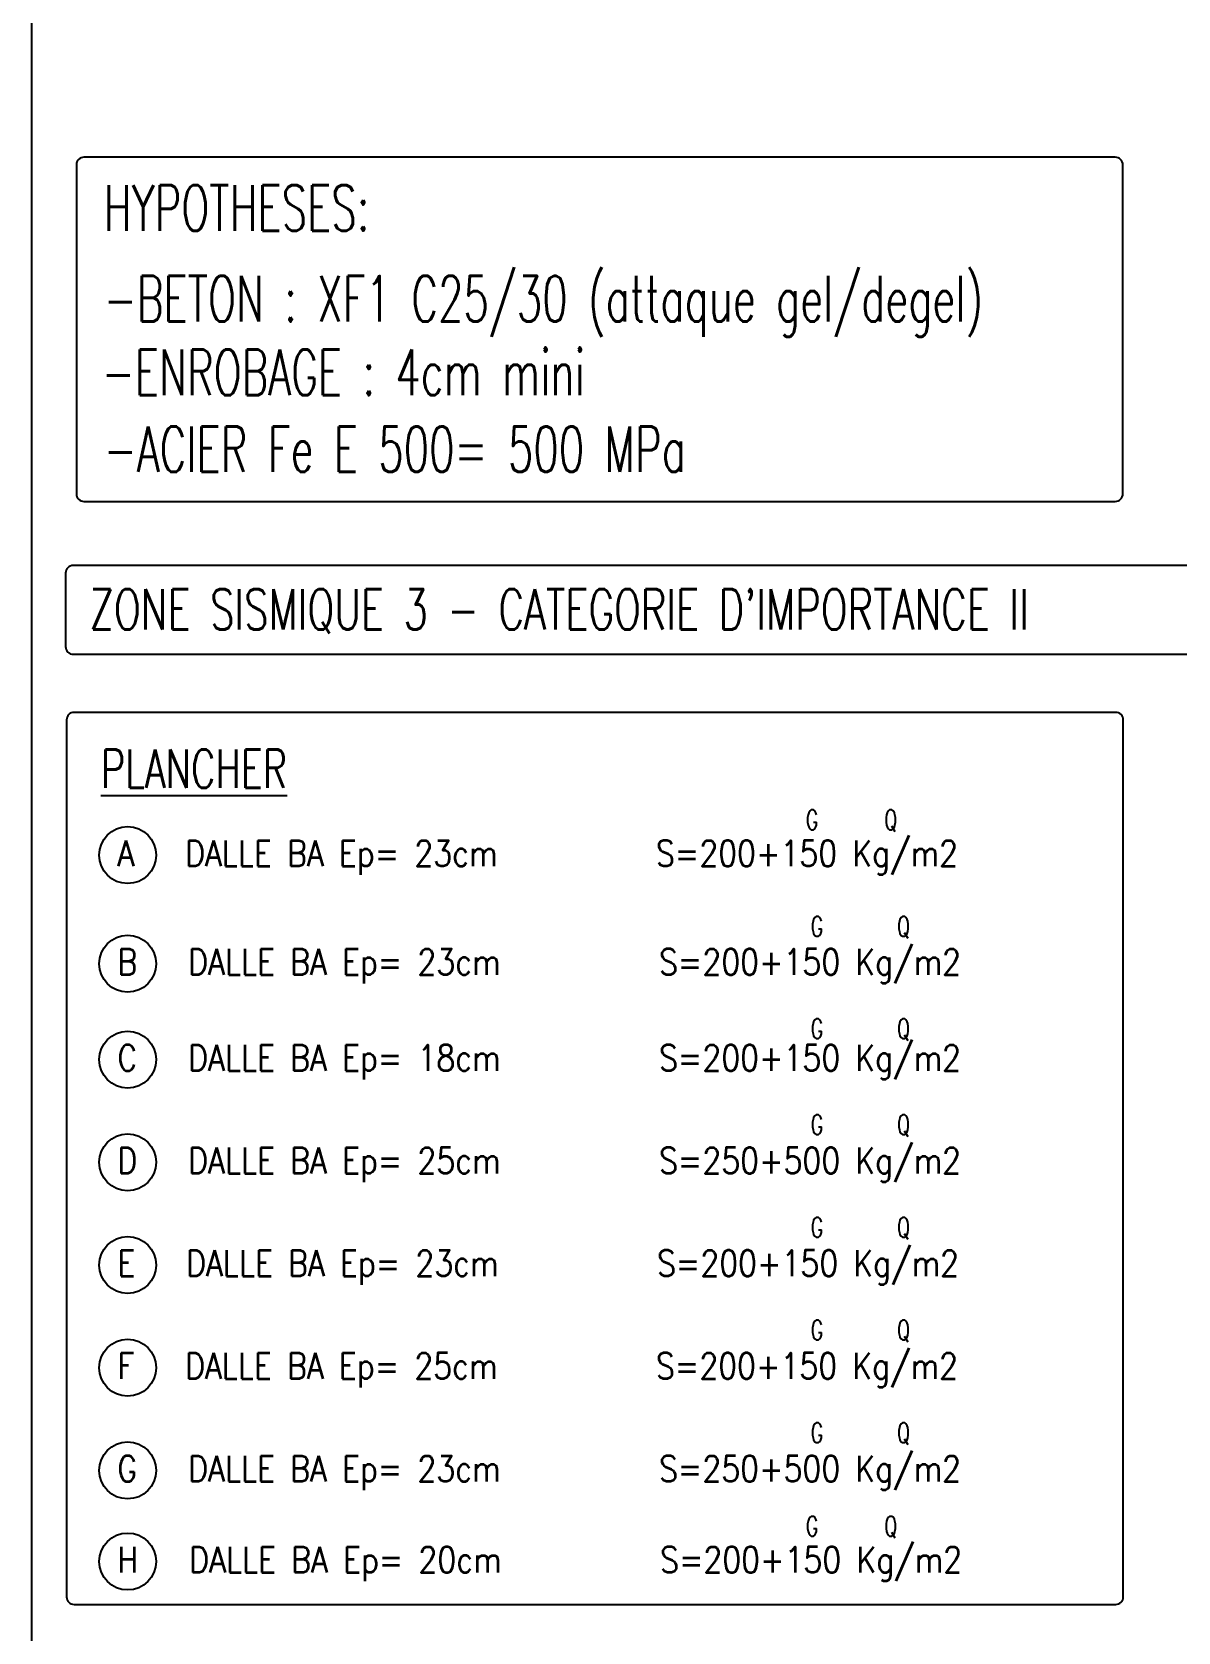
# Model space of a CAD drawing. Extents: x 308 to 787, y -199 to -146.
# Drawn here: x 307.85 to 318.03, y -183.37 to -169.16 of the extents above; entities that cross this region are included whole.
import ezdxf

# ---------------------------------------------------------------- set-up
doc = ezdxf.new("R2010")
doc.units = 0
doc.header["$LTSCALE"] = 0.5
doc.header["$MEASUREMENT"] = 0
doc.layers.get('0').update_dxf_attribs({"linetype": 'CONTINUOUS'})
doc.layers.add('CADRE-CART', color=7, linetype='CONTINUOUS')
doc.layers.add('HABILLAGE', color=7, linetype='CONTINUOUS')
doc.styles.add('ROMANS8', font='romans.shx', dxfattribs={"width": 0.7})

msp = doc.modelspace()

# ---------------------------------------------------------------- linework, layer by layer
at = {"layer": 'CADRE-CART', "color": 1}
msp.add_lwpolyline([(307.8533, -154.9648), (437.1328, -154.9648), (437.1328, -198.9648), (307.8533, -198.9648)], close=True, dxfattribs=at)
at = {"layer": 'CADRE-CART'}
for points in [[(308.3147, -170.2763, 0.4142136), (308.2471, -170.3439), (308.2471, -173.2638, 0.4142136), (308.3147, -173.3315), (317.4692, -173.3315, 0.4142136), (317.5368, -173.2638), (317.5368, -170.3439, 0.4142136), (317.4693, -170.2763)], [(308.2192, -173.8996, 0.4142136), (308.1516, -173.9672), (308.1516, -174.6199, 0.4142136), (308.2192, -174.6876), (318.2638, -174.6876, 0.4142136), (318.3314, -174.6199), (318.3314, -173.9672, 0.4142136), (318.2639, -173.8996)], [(308.2275, -175.2031, 0.4142136), (308.1599, -175.2707), (308.1599, -183.0533, 0.4142136), (308.2275, -183.1209), (317.4733, -183.1209, 0.4142136), (317.5409, -183.0533), (317.5409, -175.2707, 0.4142136), (317.4734, -175.2031)]]:
    msp.add_lwpolyline(points, format="xyb", close=True, dxfattribs=at)
at = {"layer": 'HABILLAGE', "color": 1}
for centre in [(308.7023, -176.4701), (308.7023, -177.4343), (308.7023, -178.2852), (308.7023, -179.1967), (308.7023, -180.1083), (308.7023, -181.0198), (308.7023, -181.9313), (308.7023, -182.7393)]:
    msp.add_circle(centre, 0.2527, dxfattribs=at)

# ---------------------------------------------------------------- texts
at = {"color": 4, "style": 'ROMANS8', "width": 0.65}
for s, p in [('HYPOTHESES:', (308.4905, -170.9287)), ('-BETON : XF1 C25/30 (attaque gel/degel)', (308.4905, -171.7351)), ('-ENROBAGE : 4cm mini', (308.4732, -172.3882)), ('-ACIER Fe E 500= 500 MPa', (308.4905, -173.0698))]:
    msp.add_text(s, height=0.405, rotation=0, dxfattribs=at).set_placement(p)
at = {"layer": 'CADRE-CART', "color": 4, "style": 'ROMANS8', "width": 0.7}
msp.add_text("ZONE SISMIQUE 3 - CATEGORIE D'IMPORTANCE II", height=0.36, dxfattribs=at).set_placement((308.3652, -174.469))
at = {"layer": 'HABILLAGE', "color": 3, "style": 'ROMANS8', "width": 0.7}
msp.add_text('%%UPLANCHER', height=0.342, dxfattribs=at).set_placement((308.4655, -175.8739))
at = {"layer": 'HABILLAGE', "color": 7, "style": 'ROMANS8', "width": 0.7}
for s, p in [('G', (314.723, -176.2447)), ('Q', (315.4192, -176.2447)), ('G', (314.7659, -177.1907)), ('Q', (315.5324, -177.1907)), ('G', (314.7659, -178.0985)), ('Q', (315.5324, -178.0985)), ('G', (314.7659, -178.9498)), ('Q', (315.5324, -178.9498)), ('G', (314.7659, -179.8613)), ('Q', (315.5324, -179.8613)), ('G', (314.7659, -180.7729)), ('Q', (315.5324, -180.7729)), ('G', (314.7659, -181.6844)), ('Q', (315.5324, -181.6844)), ('G', (314.723, -182.5139)), ('Q', (315.4192, -182.5139))]:
    msp.add_text(s, height=0.175, dxfattribs=at).set_placement(p)
at = {"layer": 'HABILLAGE', "color": 1, "style": 'ROMANS8', "width": 0.85}
for s, p in [('A   DALLE BA Ep= 23cm        S=200+150 Kg/m2', (308.6108, -176.5691)), ('B   DALLE BA Ep= 23cm        S=200+150 Kg/m2', (308.6108, -177.5333)), ('C   DALLE BA Ep= 18cm        S=200+150 Kg/m2', (308.6108, -178.3841)), ('D   DALLE BA Ep= 25cm        S=250+500 Kg/m2', (308.6108, -179.2957)), ('E   DALLE BA Ep= 23cm        S=200+150 Kg/m2', (308.6108, -180.2072)), ('F   DALLE BA Ep= 25cm        S=200+150 Kg/m2', (308.6108, -181.1188)), ('G   DALLE BA Ep= 23cm        S=250+500 Kg/m2', (308.6108, -182.0303)), ('H   DALLE BA Ep= 20cm        S=200+150 Kg/m2', (308.6108, -182.8382))]:
    msp.add_text(s, height=0.23, dxfattribs=at).set_placement(p)

doc.saveas('drawing.dxf')
